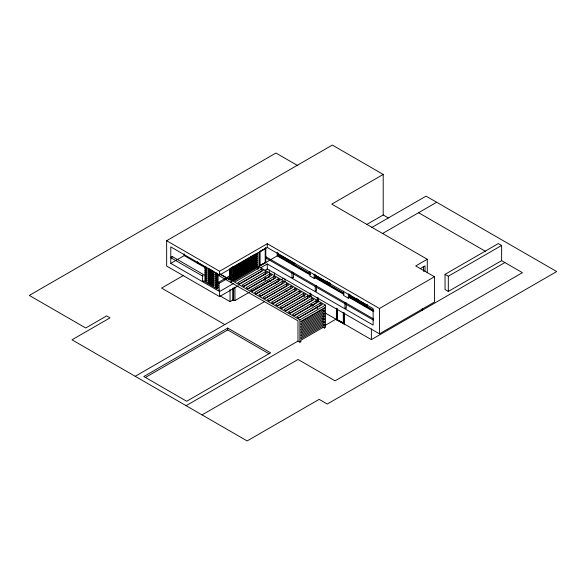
<?xml version="1.0" encoding="UTF-8"?>
<svg xmlns="http://www.w3.org/2000/svg" width="586" height="586" viewBox="0 0 586 586"><rect width="100%" height="100%" fill="white"/><g stroke="black" fill="none" stroke-linecap="round" stroke-linejoin="round"><path stroke-width="0.88" d="M218.974 282.738L219.23 290.312L218.585 290.597L218.278 290.165M293.278 273.347C294.319 273.955 293.11 280.269 292.172 277.412M316.535 286.891L316.513 291.132L315.583 291.359L315.583 290.722M346.282 303.13L346.26 308.426L345.132 308.602L345.432 307.95M266.19 257.584L266.022 256.961L265.663 257.891L373.546 320.176L373.546 319.568M316.455 286.246L315.583 285.741M218.666 283.617L232.261 275.75L231.895 274.812L231.492 275.193M238.326 285.756L219.552 296.597L166.658 266.059L166.658 240.721L332.335 145.072L383.207 174.438L383.207 214.974L366.624 224.548M260.455 267.912L267.267 263.978L373.121 325.091L373.121 308.602L267.267 247.49L219.552 275.039L170.79 246.889L170.79 263.37L184.216 255.621L205.957 268.168M197.775 262.975L197.365 263.209L197.365 261.473M198.654 262.66L198.251 262.894L205.276 266.952M183.762 275.288L161.59 288.085L224.797 324.578M215.465 272.475L216.966 273.347L216.966 274.373L215.465 273.508L215.465 274.541L216.542 273.918L218.036 274.783L218.036 275.816L216.966 276.438L215.465 275.574L215.465 276.599L216.542 275.984L218.036 276.848L218.036 277.881L216.966 278.497L215.465 277.632L215.465 278.665L216.542 278.042L218.036 278.907L218.036 279.94L216.966 280.555L215.465 279.69L215.465 280.723L216.542 280.101L218.036 280.972L218.036 281.998L216.966 282.62L215.465 281.756L215.465 282.782L216.542 282.166L218.036 283.031L218.036 284.064L216.966 284.679L215.465 283.814L215.465 284.847L216.542 284.225L218.036 285.089L218.036 286.122L216.966 286.744L215.465 285.873L215.465 286.906L216.542 286.283L218.036 287.155L218.036 288.18L216.966 288.803L204.968 281.873L204.968 280.841L206.47 281.712L206.47 280.679L204.968 279.815L204.968 278.782L206.47 279.647L206.47 278.621L204.968 277.749L204.968 276.724L206.47 277.588L206.47 276.555L204.968 275.691L204.968 274.658L206.47 275.53L206.47 274.497L204.968 273.633L204.968 272.6L206.47 273.464L206.47 272.439L204.968 271.567L204.968 270.542L206.47 271.406L206.47 270.373L204.968 269.509L204.968 268.476L206.038 267.861M204.968 270.542L206.038 269.919M207.964 270.212L213.963 273.677L213.963 272.644L207.964 269.179L207.964 270.212L209.041 269.589L214.293 272.622M204.968 272.6L206.038 271.977M207.964 272.27L213.963 275.735L213.963 274.702L207.964 271.237L207.964 272.27L209.041 271.655L214.293 274.68M204.968 274.658L206.038 274.043M207.964 274.329L213.963 277.793L213.963 276.768L207.964 273.303L207.964 274.329L209.041 273.713L214.293 276.746M204.968 276.724L206.038 276.101M383.207 174.438L331.771 204.133L427.275 259.268L427.275 272.783M207.964 276.394L213.963 279.859L213.963 278.826L207.964 275.361L207.964 276.394L209.041 275.772L214.293 278.804M204.968 278.782L206.038 278.167M166.658 240.721L219.552 271.259L267.267 243.71L379.464 308.485L434.438 276.746L434.438 302.083L379.464 333.822L267.267 269.047L264.923 270.402M207.964 278.453L213.963 281.917L213.963 280.884L207.964 277.427L207.964 278.453L209.041 277.837L214.293 280.862M204.968 280.841L206.038 280.225M207.964 280.518L213.963 283.976L213.963 282.95L207.964 279.485L207.964 280.518L209.041 279.896L214.293 282.928M215.465 274.541L216.966 275.405L218.036 274.783M259.715 251.497L265.451 248.471L265.451 262.55L259.715 265.575L265.451 262.55M233.228 266.864L255.13 254.221M265.451 248.471L259.964 251.636L259.964 265.722M207.964 282.577L213.963 286.041L213.963 285.008L207.964 281.544L207.964 282.577L209.041 281.954L214.293 284.986M215.465 276.599L216.966 277.464L218.036 276.848M257.027 253.379L257.027 254.412L233.558 267.963L233.558 266.93M233.228 268.93L255.914 255.833L257.027 256.47L257.027 255.437L233.558 268.989L233.558 270.021L257.027 256.47M215.465 278.665L216.966 279.529L218.036 278.907M233.228 270.988L255.13 258.345M215.465 280.723L216.966 281.588L218.036 280.972M257.027 258.536L233.558 272.08L233.558 271.054L257.027 257.503L257.027 258.536L255.914 257.891M233.228 273.047L255.914 259.95L257.027 260.594L257.027 259.561L233.558 273.113L233.558 274.145L257.027 260.594M218.08 282.591L231.602 274.783M215.465 282.782L216.966 283.646L218.036 283.031M233.228 275.112L255.914 262.015L257.027 262.653L257.027 261.627L233.558 275.171L233.558 276.204L257.027 262.653M215.465 284.847L216.966 285.712L218.036 285.089M233.228 277.171L255.914 264.074L257.027 264.718L257.027 263.685L233.558 277.237L233.558 278.262L257.027 264.718M219.809 274.182L229.58 279.822L229.99 279.588L229.99 269.531M215.465 286.906L216.966 287.77L218.036 287.155M233.228 279.236L255.914 266.132L257.027 266.776L257.027 265.744L233.558 279.295L233.558 280.328M232.481 266.52L232.481 280.95L258.03 266.198L325.442 305.116L325.442 327.442L324.432 328.021L323.157 327.288M216.893 274.482L297.981 320.82L297.981 341.089L186.099 405.68M258.089 266.938L265.802 262.77L265.802 247.907M265.553 247.761L265.553 262.631L277.207 255.906L310.133 274.915M257.935 267.304L234.473 280.855L235.66 281.544L259.129 267.992L257.935 267.304L257.935 269.362M278.05 252.881L278.05 255.745L278.562 255.452L293.938 264.33L293.425 264.623L293.425 263.671L278.05 254.793L278.562 254.5L278.562 255.452M170.79 263.37L219.552 291.528L233.396 283.536M261.239 269.208L237.77 282.76L239.872 283.976L263.341 270.424L261.239 269.208L261.239 271.267L239.33 283.917M265.451 271.64L241.981 285.192L244.091 286.408L267.553 272.856L265.451 271.64L265.451 273.699L243.549 286.349M269.663 274.072L246.193 287.623L248.303 288.839L271.772 275.288L269.663 274.072L269.663 276.138L247.761 288.781M293.425 263.671L293.938 263.37M219.875 295.754L230.049 301.629L232.964 299.944L234.949 300.567L249.658 292.077M273.874 276.504L250.405 290.055L252.515 291.271L275.984 277.72L273.874 276.504L273.874 278.57L251.973 291.213M310.082 273.647L294.707 264.769L294.194 265.07L294.194 263.268M251.98 290.737L253.526 289.843M255.071 288.949L259.964 286.408M267.267 281.91L268.637 281.112M260.748 285.961L265.202 283.104M278.086 278.936L254.617 292.487L256.727 293.703L280.196 280.152L278.086 278.936L278.086 281.002L255.401 294.099M274.46 283.683L278.387 281.419M281.522 279.61L283.873 278.247M371.758 227.507L426.081 196.142L556.7 271.56L327.237 404.04L319.143 399.366L247.145 440.928L71.997 339.807L110.036 317.846L106.659 315.898L85.71 327.992L29.3 295.417L275.925 153.034L297.864 165.699M282.305 281.368L258.836 294.919L260.938 296.135L284.408 282.584L282.305 281.368L282.305 283.434L260.396 296.077M286.517 283.8L263.048 297.351L265.15 298.567L288.62 285.016L286.517 283.8L286.517 285.865L264.608 298.508M290.729 286.239L267.26 299.783L269.37 300.999L292.839 287.455L290.729 286.239L290.729 288.297L268.827 300.94M135.205 376.3L264.433 301.695M382.292 233.653L436.665 202.258M343.997 293.828L316.008 277.661L316.008 275.75L316.521 275.449M294.941 288.671L271.472 302.215L273.581 303.431L297.051 289.887L294.941 288.671L294.941 290.729L273.039 303.372M315.195 277.193L315.708 276.9M227.749 328.057L143.812 376.52L186.678 401.271L270.615 352.809L227.749 328.057L227.749 329.918L145.394 377.465M309.891 271.618L309.891 275.955L314.177 278.431L315.195 277.837L343.857 294.384M316.008 277.661L316.521 277.368L329.251 284.715M299.153 291.103L275.684 304.647L277.793 305.863L301.263 292.319L299.153 291.103L299.153 293.161L277.251 305.804M303.365 293.535L279.903 307.086L282.005 308.302L305.474 294.751L303.365 293.535L303.365 295.593L280.679 308.69M307.584 295.967L284.115 309.518L286.217 310.734L309.686 297.183L307.584 295.967L307.584 298.025L285.675 310.675M329.999 285.148L329.486 285.448L329.486 284.488L316.008 276.702L316.521 276.409L316.521 277.368M343.733 293.081L330.519 285.448L330.006 285.741L330.006 283.045M311.796 298.399L288.327 311.95L290.429 313.166L313.898 299.614L311.796 298.399L311.796 300.457L289.887 313.107M316.008 300.83L292.539 314.382L294.648 315.598L318.117 302.046L316.008 300.83L316.008 302.889L294.106 315.539M320.22 303.262L296.75 316.814L298.86 318.03L322.329 304.478L320.22 303.262L320.22 305.321L298.318 317.971M232.481 280.95L299.893 319.868L325.442 305.116M324.432 311.276L300.962 324.827L300.962 323.428L324.432 309.884L324.432 311.276L322.52 310.17M343.608 291.081L343.608 295.425L348.377 298.179L349.403 297.585L373.45 311.466M349.981 294.406L349.981 297.278L350.494 296.977L366.477 306.207L366.477 305.255L364.953 304.376M324.432 314.067L300.962 327.618L300.962 326.219L324.432 312.675L324.432 314.067L323.157 313.334M324.432 316.858L300.962 330.409L300.962 329.01L324.432 315.466L324.432 316.858L323.157 316.125M427.275 259.268L415.723 265.941L434.438 276.746M324.432 319.648L300.962 333.2L300.962 331.801L324.432 318.257L324.432 319.648L322.52 318.542M324.432 322.439L300.962 335.99L300.962 334.591L324.432 321.047L324.432 322.439L322.52 321.333M420.367 268.52L425.018 265.839L425.018 271.318M324.432 325.23L300.962 338.781L300.962 337.382L324.432 323.838L324.432 325.23L323.157 324.498M325.076 325.442L335.939 319.172M336.43 308.214L336.43 319.839L336.752 319.648M337.023 308.265L337.023 319.678L343.638 323.113L343.638 312.58M297.981 341.089L299.893 342.195L300.962 341.572L300.962 340.173L324.432 326.629L324.432 328.021M349.981 296.318L365.964 305.548L366.477 305.255M366.477 306.207L365.964 306.507L365.964 305.548M373.597 310.324L367.437 306.764L366.924 307.057L366.924 304.361M337.023 319.678L343.638 323.113M336.43 319.839L344.473 324.102L344.473 313.371M445.045 274.343L498.349 243.571L501.616 245.453L501.616 260.653L448.312 291.432L445.045 289.543L445.045 274.343L448.312 276.233L501.616 245.453M202.053 414.895L298.047 359.474L335.046 380.841L522.419 272.666L501.616 260.653M325.201 312.975L371.37 339.631L504.89 262.543M232.195 275.808L231.785 275.706M316.22 286.378L315.29 286.158M292.626 277.303L293.278 277.676M218.849 290.026L219.23 290.312M418.565 212.703L485.713 251.467M383.207 214.974L388.342 217.933M326.255 281.075L327.75 281.939M356.581 298.582L358.105 299.461M278.05 253.833L293.425 262.711M316.008 275.75L329.486 283.536L329.486 282.577M349.981 295.366L365.964 304.588M287.015 259.378L289.323 260.711M317.268 276.841L318.762 277.705M358.859 300.86L360.383 301.739M278.05 255.745L310.338 274.387M349.981 297.278L373.853 311.063M266.19 256.976L373.282 318.806M292.399 272.131L293.227 272.607M345.44 302.757L346.26 303.226M315.671 285.726L316.484 286.195M344.956 303.218L345.462 303.511M255.914 253.767L257.027 254.412M303.365 295.593L304.771 296.406M311.73 304.691L313.195 305.54M316.125 307.232L317.59 308.082M311.4 304.881L312.865 305.731M269.326 280.716L270.798 281.566M285.836 290.253L287.426 291.161M311.188 304.881L312.77 305.797M310.858 305.072L312.441 305.987M220.219 273.948L229.99 279.588M206.47 267.282L204.968 266.418L204.968 267.45L206.47 268.315L206.47 269.348L204.968 268.476M207.964 268.146L213.963 271.611M172.145 256.463L203.371 274.49M171.266 257.979L203.012 276.306M227.749 329.918L269.055 353.768M448.312 276.233L448.312 291.432M423.502 266.791L423.502 271.362M422.257 308.463L422.257 310.25M379.464 308.485L379.464 333.822M371.37 328.9L371.37 339.631M367.437 304.962L367.437 306.764M350.494 296.025L350.494 296.977M349.403 294.238L349.403 297.585M348.377 293.835L348.377 298.179M344.934 303.13L344.934 308.324M344.143 312.668L344.143 324.292M343.308 312.77L343.308 323.304M337.353 308.954L337.353 319.487M330.519 283.646L330.519 285.448M318.301 298.259L318.301 301.841M317.971 297.556L317.971 301.131M317.268 297.739L317.268 301.248M317.268 306.515L317.268 308.273M315.195 274.497L315.195 277.837M315.268 286.063L315.268 291.037M314.177 274.087L314.177 278.431M310.998 293.74L310.998 297.249M310.668 293.93L310.668 296.56M310.067 292.993L310.067 296.567M299.893 319.868L299.893 342.195M294.707 262.975L294.707 264.769M291.982 272.483L291.982 277.676M285.045 279.061L285.045 281.749M277.207 252.434L277.207 255.906M274.46 272.951L274.46 276.526M269.326 269.985L269.326 273.567M269.326 275.354L269.326 277.141M267.267 243.71L267.267 247.49M267.267 263.978L267.267 269.047M265.451 277.881L265.451 279.669M265.202 248.332L265.202 262.411M265.128 273.098L265.128 274.885M265.202 277.735L265.128 280.247M264.879 278.313L264.879 280.101M259.715 251.423L259.715 266.286M259.466 251.284L259.466 266.147M258.03 252.669L258.03 266.198M234.949 287.155L234.949 300.567M233.631 288.18L233.631 299.805M233.177 287.829L233.177 300.061M232.964 288.583L232.964 299.944M231.367 267.612L231.367 282.364M230.957 267.853L230.957 282.606M230.049 289.396L230.049 301.629M229.58 268.857L229.58 279.822M219.552 271.259L219.552 275.039M219.552 291.528L219.552 296.597M216.966 275.405L216.966 276.438M216.966 277.464L216.966 278.497M216.966 279.529L216.966 280.555M216.966 281.588L216.966 282.62M216.966 283.646L216.966 284.679M216.966 285.712L216.966 286.744M216.966 287.77L216.966 288.803M203.987 274.893L203.987 275.574M202.404 274.973L202.404 281.104M184.216 253.885L184.216 255.621M172.013 257.664A0.879 0.505 -60 0 1 171.127 257.803A0.879 0.505 -60 0 1 171.595 256.58A0.879 0.505 -60 0 1 172.328 256.866M203.679 280.679A0.85 0.491 0 0 1 204.023 281.309A0.85 0.491 0 0 1 202.961 281.558A0.85 0.491 0 0 1 202.434 280.972M324.432 307.753L300.962 321.304L300.962 322.036L324.432 308.485L324.432 307.753"/></g></svg>
